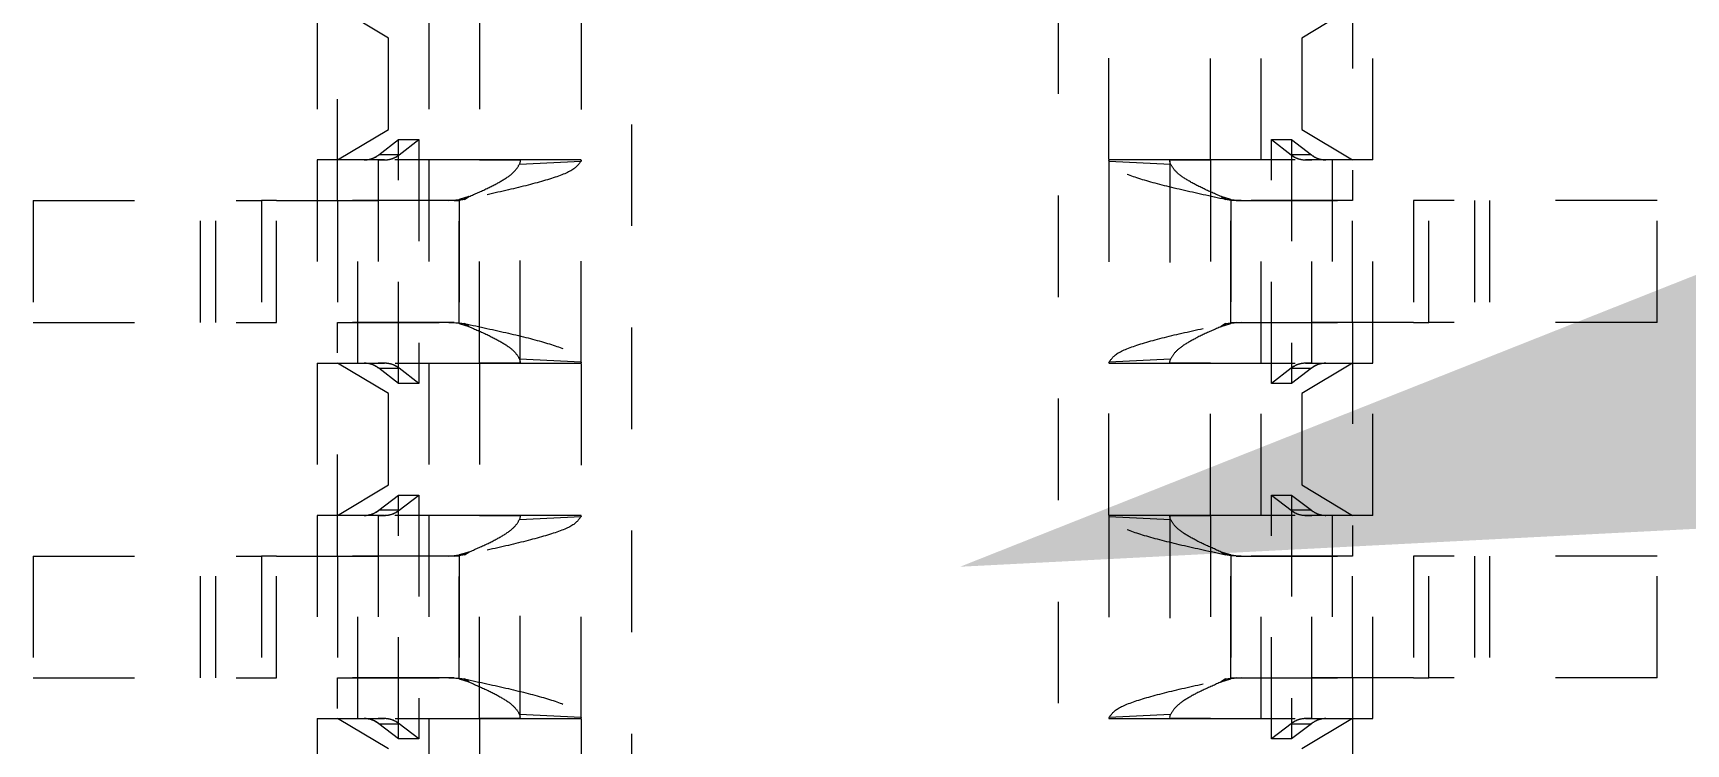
# Model space of a CAD drawing. Header units: millimetres. Extents: x 35 to 332, y 141 to 455.
# Drawn here: x 221.59 to 229.73, y 285.31 to 288.81 of the extents above; entities that cross this region are included whole.
import ezdxf
from ezdxf import colors
from ezdxf.entities.mleader import LeaderData, LeaderLine
from ezdxf.math import Vec2, Vec3

# ---------------------------------------------------------------- set-up
doc = ezdxf.new("R2010")
doc.units = ezdxf.units.MM
doc.linetypes.add('HIDDEN', pattern=[0.2, 0.1, -0.1])
doc.layers.add('00点位图', color=100, linetype='Continuous')
doc.styles.get("Standard").update_dxf_attribs({"font": ''})
doc.styles.get('Standard').set_extended_font_data('SimSun')

# ---------------------------------------------------------------- blocks, each defined once
blk = doc.blocks.new('DFSADVS')
at = {"color": 0, "linetype": 'HIDDEN', "lineweight": 18}
for p, q in [((710.8554, -182.4293), (710.7354, -182.4293)), ((710.7354, -182.4293), (710.7354, -182.6543)), ((710.8554, -182.4293), (710.8554, -182.6543)), ((711.2054, -182.4293), (711.0854, -182.4293)), ((711.0854, -182.4293), (711.0854, -182.6543)), ((711.2054, -182.4293), (711.2054, -182.6543)), ((710.7354, -182.5943), (710.8554, -182.5943)), ((711.0854, -182.5943), (711.2054, -182.5943)), ((710.7354, -182.6092), (710.8554, -182.6092)), ((711.0854, -182.6092), (711.2054, -182.6092)), ((710.8554, -182.6543), (710.7354, -182.6543)), ((710.7354, -182.6543), (710.7354, -182.6693)), ((710.8554, -182.6693), (710.8554, -182.6543)), ((711.2054, -182.6543), (711.0854, -182.6543)), ((711.0854, -182.6543), (711.0854, -182.6693)), ((711.2054, -182.6693), (711.2054, -182.6543)), ((710.7354, -182.6693), (710.8554, -182.6693)), ((710.7354, -182.844), (710.7354, -182.6693)), ((710.8554, -182.6693), (710.8554, -182.844)), ((711.0854, -182.6693), (711.2054, -182.6693)), ((711.0854, -182.844), (711.0854, -182.6693)), ((711.2054, -182.6693), (711.2054, -182.844)), ((710.6954, -182.7093), (710.5454, -182.7093)), ((710.8954, -182.7093), (710.6954, -182.7093)), ((710.6954, -182.7093), (710.6954, -182.7293)), ((710.8954, -182.7293), (710.8954, -182.7093)), ((711.0454, -182.7093), (710.8954, -182.7093)), ((711.2454, -182.7093), (711.0454, -182.7093)), ((711.0454, -182.7093), (711.0454, -182.7293)), ((711.2454, -182.7293), (711.2454, -182.7093)), ((711.3954, -182.7093), (711.2454, -182.7093)), ((710.5054, -182.7293), (710.7354, -182.7293)), ((710.5454, -182.7293), (710.5754, -182.7792)), ((710.6654, -182.7792), (710.6954, -182.7293)), ((710.6954, -182.7293), (710.6954, -182.7494)), ((710.7354, -182.7293), (710.7354, -182.844)), ((710.8554, -182.7293), (710.7354, -182.7293)), ((710.8554, -182.844), (710.8554, -182.7293)), ((710.8554, -182.7293), (711.0854, -182.7293)), ((710.8954, -182.7494), (710.8954, -182.7293)), ((710.8954, -182.7293), (710.9254, -182.7792)), ((711.0154, -182.7792), (711.0454, -182.7293)), ((711.0454, -182.7293), (711.0454, -182.7494)), ((711.0854, -182.7293), (711.0854, -182.844)), ((711.2054, -182.7293), (711.0854, -182.7293)), ((711.2054, -182.844), (711.2054, -182.7293)), ((711.2054, -182.7293), (711.4354, -182.7293)), ((711.2454, -182.7494), (711.2454, -182.7293)), ((711.2454, -182.7293), (711.2754, -182.7792)), ((710.6954, -182.7494), (710.8954, -182.7494)), ((710.6954, -182.7494), (710.6954, -182.7555)), ((710.8954, -182.7555), (710.8954, -182.7494)), ((711.0454, -182.7494), (711.2454, -182.7494)), ((711.0454, -182.7494), (711.0454, -182.7555)), ((711.2454, -182.7555), (711.2454, -182.7494)), ((710.6754, -182.7893), (710.6904, -182.7699)), ((710.6904, -182.7699), (710.6904, -182.7899)), ((710.6954, -182.7555), (710.6954, -182.7755)), ((710.8954, -182.7693), (710.6954, -182.7693)), ((710.8954, -182.7693), (710.6954, -182.7693)), ((710.6954, -182.7755), (710.6954, -182.7693)), ((710.8954, -182.7755), (710.8954, -182.7555)), ((710.8954, -182.7693), (710.8954, -182.7755)), ((710.9005, -182.7699), (710.9154, -182.7893)), ((710.9005, -182.7899), (710.9005, -182.7699)), ((711.0254, -182.7893), (711.0404, -182.7699)), ((711.0404, -182.7699), (711.0404, -182.7899)), ((711.0454, -182.7555), (711.0454, -182.7755)), ((711.2454, -182.7693), (711.0454, -182.7693)), ((711.2454, -182.7693), (711.0454, -182.7693)), ((711.0454, -182.7755), (711.0454, -182.7693)), ((711.2454, -182.7755), (711.2454, -182.7555)), ((711.2454, -182.7693), (711.2454, -182.7755)), ((711.2505, -182.7699), (711.2654, -182.7893)), ((711.2505, -182.7899), (711.2505, -182.7699)), ((710.5754, -182.7792), (710.6654, -182.7792)), ((710.6954, -182.7859), (710.6954, -182.8193)), ((710.8954, -182.8193), (710.8954, -182.7858)), ((710.9254, -182.7792), (711.0154, -182.7792)), ((711.0454, -182.7859), (711.0454, -182.8193)), ((711.2454, -182.8193), (711.2454, -182.7858)), ((710.6754, -182.8092), (710.6754, -182.7893)), ((710.6754, -182.7893), (710.9154, -182.7893)), ((710.6754, -182.8092), (710.6904, -182.7899)), ((710.9005, -182.7899), (710.9154, -182.8092)), ((710.9154, -182.7893), (710.9154, -182.8092)), ((711.0254, -182.8092), (711.0254, -182.7893)), ((711.0254, -182.7893), (711.2654, -182.7893)), ((711.0254, -182.8092), (711.0404, -182.7899)), ((711.2505, -182.7899), (711.2654, -182.8092)), ((711.2654, -182.7893), (711.2654, -182.8092)), ((710.6954, -182.8193), (710.5454, -182.8193)), ((710.9154, -182.8092), (710.6754, -182.8092)), ((710.8954, -182.8193), (710.6954, -182.8193)), ((710.6954, -182.8193), (710.6954, -182.8693)), ((710.8954, -182.8693), (710.8954, -182.8193)), ((711.0454, -182.8193), (710.8954, -182.8193)), ((711.2654, -182.8092), (711.0254, -182.8092)), ((711.2454, -182.8193), (711.0454, -182.8193)), ((711.0454, -182.8193), (711.0454, -182.8693)), ((711.2454, -182.8693), (711.2454, -182.8193)), ((711.3954, -182.8193), (711.2454, -182.8193)), ((710.7344, -182.8493), (710.7315, -182.8586)), ((710.7315, -182.8586), (710.7344, -182.8493)), ((710.7344, -182.8493), (710.7354, -182.8389)), ((710.7344, -182.8493), (710.7354, -182.8389)), ((710.7352, -182.8492), (710.7344, -182.8544)), ((710.8565, -182.8493), (710.7344, -182.8493)), ((710.7352, -182.8493), (710.7344, -182.8544)), ((710.7354, -182.844), (710.7352, -182.8492)), ((710.7354, -182.844), (710.7352, -182.8493)), ((710.7352, -182.8493), (710.8557, -182.8493)), ((710.7354, -182.8389), (710.7354, -182.844)), ((710.7354, -182.8389), (710.7354, -182.844)), ((710.8554, -182.8493), (710.7354, -182.8493)), ((710.8554, -182.8389), (710.8565, -182.8493)), ((710.8554, -182.844), (710.8554, -182.8389)), ((710.8554, -182.8389), (710.8565, -182.8493)), ((710.8554, -182.844), (710.8554, -182.8389)), ((710.8554, -182.844), (710.8557, -182.8492)), ((710.8557, -182.8493), (710.8554, -182.844)), ((710.8565, -182.8544), (710.8557, -182.8492)), ((710.8565, -182.8544), (710.8557, -182.8493)), ((710.8594, -182.8586), (710.8565, -182.8493)), ((710.8565, -182.8493), (710.8594, -182.8586)), ((711.0844, -182.8493), (711.0815, -182.8586)), ((711.0815, -182.8586), (711.0844, -182.8493)), ((711.0844, -182.8493), (711.0854, -182.8389)), ((711.0844, -182.8493), (711.0854, -182.8389)), ((711.0852, -182.8492), (711.0844, -182.8544)), ((711.2065, -182.8493), (711.0844, -182.8493)), ((711.0852, -182.8493), (711.0844, -182.8544)), ((711.0854, -182.844), (711.0852, -182.8492)), ((711.0854, -182.844), (711.0852, -182.8493)), ((711.0852, -182.8493), (711.2057, -182.8493)), ((711.0854, -182.8389), (711.0854, -182.844)), ((711.0854, -182.8389), (711.0854, -182.844)), ((711.2054, -182.8493), (711.0854, -182.8493)), ((711.2054, -182.8389), (711.2065, -182.8493)), ((711.2054, -182.844), (711.2054, -182.8389)), ((711.2054, -182.8389), (711.2065, -182.8493)), ((711.2054, -182.844), (711.2054, -182.8389)), ((711.2054, -182.844), (711.2057, -182.8492)), ((711.2057, -182.8493), (711.2054, -182.844)), ((711.2065, -182.8544), (711.2057, -182.8492)), ((711.2065, -182.8544), (711.2057, -182.8493)), ((711.2094, -182.8586), (711.2065, -182.8493)), ((711.2065, -182.8493), (711.2094, -182.8586)), ((710.7315, -182.8586), (710.7344, -182.8544)), ((710.7344, -182.8544), (710.7315, -182.8586)), ((710.8565, -182.8544), (710.8594, -182.8586)), ((710.8594, -182.8586), (710.8565, -182.8544)), ((711.0815, -182.8586), (711.0844, -182.8544)), ((711.0844, -182.8544), (711.0815, -182.8586)), ((711.2065, -182.8544), (711.2094, -182.8586)), ((711.2094, -182.8586), (711.2065, -182.8544)), ((710.6954, -182.8693), (710.5454, -182.8693)), ((710.6954, -182.8693), (710.8954, -182.8693)), ((710.6954, -182.8693), (710.6954, -182.9093)), ((710.8954, -182.9093), (710.8954, -182.8693)), ((711.0454, -182.8693), (710.8954, -182.8693)), ((711.0454, -182.8693), (711.2454, -182.8693)), ((711.0454, -182.8693), (711.0454, -182.9093)), ((711.2454, -182.9093), (711.2454, -182.8693)), ((711.3954, -182.8693), (711.2454, -182.8693)), ((710.6954, -182.9093), (710.6954, -182.9693)), ((710.6965, -182.9093), (710.6954, -182.9093)), ((710.6954, -182.9093), (710.6954, -182.9693)), ((710.6965, -182.9691), (710.6994, -182.9085)), ((710.6994, -182.9085), (710.6965, -182.9093)), ((710.6994, -182.9085), (710.6965, -182.9093)), ((710.6965, -182.9691), (710.6994, -182.9085)), ((710.6965, -182.9093), (710.8944, -182.9093)), ((710.8915, -182.9085), (710.8944, -182.9691)), ((710.8944, -182.9093), (710.8915, -182.9085)), ((710.8944, -182.9093), (710.8915, -182.9085)), ((710.8915, -182.9085), (710.8944, -182.9691)), ((710.8954, -182.9093), (710.8944, -182.9093)), ((710.8954, -182.9693), (710.8954, -182.9093)), ((710.8954, -182.9693), (710.8954, -182.9093)), ((711.0454, -182.9093), (711.0454, -182.9693)), ((711.0465, -182.9093), (711.0454, -182.9093)), ((711.0454, -182.9093), (711.0454, -182.9693)), ((711.0465, -182.9691), (711.0494, -182.9085)), ((711.0494, -182.9085), (711.0465, -182.9093)), ((711.0494, -182.9085), (711.0465, -182.9093)), ((711.0465, -182.9691), (711.0494, -182.9085)), ((711.0465, -182.9093), (711.2444, -182.9093)), ((711.2415, -182.9085), (711.2444, -182.9691)), ((711.2444, -182.9093), (711.2415, -182.9085)), ((711.2444, -182.9093), (711.2415, -182.9085)), ((711.2415, -182.9085), (711.2444, -182.9691)), ((711.2454, -182.9693), (711.2454, -182.9093)), ((711.2454, -182.9693), (711.2454, -182.9093)), ((710.6951, -182.9693), (710.5458, -182.9693)), ((710.6965, -182.9691), (710.6957, -182.9693)), ((710.6965, -182.9691), (710.6957, -182.9693)), ((710.6957, -182.9693), (710.8952, -182.9693)), ((710.8944, -182.9691), (710.8952, -182.9693)), ((710.8952, -182.9693), (710.8944, -182.9691)), ((711.0451, -182.9693), (710.8958, -182.9693)), ((711.0465, -182.9691), (711.0457, -182.9693)), ((711.0465, -182.9691), (711.0457, -182.9693)), ((711.0457, -182.9693), (711.2452, -182.9693)), ((711.2444, -182.9691), (711.2452, -182.9693)), ((711.2452, -182.9693), (711.2444, -182.9691)), ((711.3951, -182.9693), (711.2458, -182.9693)), ((708.5304, -183.0193), (717.9604, -183.0193)), ((717.9604, -183.4393), (708.5304, -183.4393)), ((710.5458, -183.4893), (710.6951, -183.4893)), ((710.6954, -183.4893), (710.6954, -183.5493)), ((710.6954, -183.4893), (710.6954, -183.5493)), ((710.6965, -183.4894), (710.6957, -183.4893)), ((710.8952, -183.4893), (710.6957, -183.4893)), ((710.6957, -183.4893), (710.6965, -183.4894)), ((710.6994, -183.55), (710.6965, -183.4894)), ((710.6994, -183.55), (710.6965, -183.4894)), ((710.8944, -183.4894), (710.8915, -183.55)), ((710.8944, -183.4894), (710.8915, -183.55)), ((710.8944, -183.4894), (710.8952, -183.4893)), ((710.8944, -183.4894), (710.8952, -183.4893)), ((710.8954, -183.5493), (710.8954, -183.4893)), ((710.8954, -183.5493), (710.8954, -183.4893)), ((710.8958, -183.4893), (711.0451, -183.4893)), ((711.0454, -183.4893), (711.0454, -183.5493)), ((711.0454, -183.4893), (711.0454, -183.5493)), ((711.0465, -183.4894), (711.0457, -183.4893)), ((711.2452, -183.4893), (711.0457, -183.4893)), ((711.0457, -183.4893), (711.0465, -183.4894)), ((711.0494, -183.55), (711.0465, -183.4894)), ((711.0494, -183.55), (711.0465, -183.4894)), ((711.2444, -183.4894), (711.2415, -183.55)), ((711.2444, -183.4894), (711.2415, -183.55)), ((711.2444, -183.4894), (711.2452, -183.4893)), ((711.2444, -183.4894), (711.2452, -183.4893)), ((711.2454, -183.5493), (711.2454, -183.4893)), ((711.2454, -183.5493), (711.2454, -183.4893)), ((711.2458, -183.4893), (711.3951, -183.4893)), ((710.6954, -183.5493), (710.6954, -183.5893)), ((710.6954, -183.5493), (710.6965, -183.5493)), ((710.8944, -183.5493), (710.6965, -183.5493)), ((710.6965, -183.5493), (710.6994, -183.55)), ((710.6965, -183.5493), (710.6994, -183.55)), ((710.8915, -183.55), (710.8944, -183.5493)), ((710.8915, -183.55), (710.8944, -183.5493)), ((710.8944, -183.5493), (710.8954, -183.5493)), ((710.8954, -183.5893), (710.8954, -183.5493)), ((711.0454, -183.5493), (711.0454, -183.5893)), ((711.0454, -183.5493), (711.0465, -183.5493)), ((711.2444, -183.5493), (711.0465, -183.5493)), ((711.0465, -183.5493), (711.0494, -183.55)), ((711.0465, -183.5493), (711.0494, -183.55)), ((711.2415, -183.55), (711.2444, -183.5493)), ((711.2415, -183.55), (711.2444, -183.5493)), ((711.2454, -183.5893), (711.2454, -183.5493)), ((710.5454, -183.5893), (710.6954, -183.5893)), ((710.8954, -183.5893), (710.6954, -183.5893)), ((710.6954, -183.5893), (710.6954, -183.6393)), ((710.7344, -183.6041), (710.7315, -183.5999)), ((710.7315, -183.5999), (710.7344, -183.6093)), ((710.7344, -183.6093), (710.7315, -183.5999)), ((710.7315, -183.5999), (710.7344, -183.6041)), ((710.8594, -183.5999), (710.8565, -183.6041)), ((710.8565, -183.6093), (710.8594, -183.5999)), ((710.8565, -183.6041), (710.8594, -183.5999)), ((710.8594, -183.5999), (710.8565, -183.6093)), ((710.8954, -183.6393), (710.8954, -183.5893)), ((710.8954, -183.5893), (711.0454, -183.5893)), ((711.2454, -183.5893), (711.0454, -183.5893)), ((711.0454, -183.5893), (711.0454, -183.6393)), ((711.0844, -183.6041), (711.0815, -183.5999)), ((711.0815, -183.5999), (711.0844, -183.6093)), ((711.0844, -183.6093), (711.0815, -183.5999)), ((711.0815, -183.5999), (711.0844, -183.6041)), ((711.2094, -183.5999), (711.2065, -183.6041)), ((711.2065, -183.6093), (711.2094, -183.5999)), ((711.2094, -183.5999), (711.2065, -183.6093)), ((711.2065, -183.6041), (711.2094, -183.5999)), ((711.2454, -183.6393), (711.2454, -183.5893)), ((711.2454, -183.5893), (711.3954, -183.5893)), ((710.7344, -183.6041), (710.7352, -183.6093)), ((710.7344, -183.6041), (710.7352, -183.6093)), ((710.7354, -183.6196), (710.7344, -183.6093)), ((710.7344, -183.6093), (710.8565, -183.6093)), ((710.7354, -183.6196), (710.7344, -183.6093)), ((710.7354, -183.6145), (710.7352, -183.6093)), ((710.8557, -183.6093), (710.7352, -183.6093)), ((710.7352, -183.6093), (710.7354, -183.6145)), ((710.7354, -183.6093), (710.8554, -183.6093)), ((710.7354, -183.7893), (710.7354, -183.6145)), ((710.7354, -183.6145), (710.7354, -183.6196)), ((710.7354, -183.6145), (710.7354, -183.7293)), ((710.7354, -183.6145), (710.7354, -183.6196)), ((710.8554, -183.6145), (710.8557, -183.6093)), ((710.8565, -183.6093), (710.8554, -183.6196)), ((710.8554, -183.6145), (710.8557, -183.6093)), ((710.8565, -183.6093), (710.8554, -183.6196)), ((710.8554, -183.6145), (710.8554, -183.7893)), ((710.8554, -183.6196), (710.8554, -183.6145)), ((710.8554, -183.7293), (710.8554, -183.6145)), ((710.8554, -183.6196), (710.8554, -183.6145)), ((710.8557, -183.6093), (710.8565, -183.6041)), ((710.8557, -183.6093), (710.8565, -183.6041)), ((711.0844, -183.6041), (711.0852, -183.6093)), ((711.0844, -183.6041), (711.0852, -183.6093)), ((711.0854, -183.6196), (711.0844, -183.6093)), ((711.0844, -183.6093), (711.2065, -183.6093)), ((711.0854, -183.6196), (711.0844, -183.6093)), ((711.0854, -183.6145), (711.0852, -183.6093)), ((711.2057, -183.6093), (711.0852, -183.6093)), ((711.0852, -183.6093), (711.0854, -183.6145)), ((711.0854, -183.6093), (711.2054, -183.6093)), ((711.0854, -183.7893), (711.0854, -183.6145)), ((711.0854, -183.6145), (711.0854, -183.6196)), ((711.0854, -183.6145), (711.0854, -183.7293)), ((711.0854, -183.6145), (711.0854, -183.6196)), ((711.2054, -183.6145), (711.2057, -183.6093)), ((711.2065, -183.6093), (711.2054, -183.6196)), ((711.2054, -183.6145), (711.2057, -183.6093)), ((711.2065, -183.6093), (711.2054, -183.6196)), ((711.2054, -183.6145), (711.2054, -183.7893)), ((711.2054, -183.6196), (711.2054, -183.6145)), ((711.2054, -183.7293), (711.2054, -183.6145)), ((711.2054, -183.6196), (711.2054, -183.6145)), ((711.2057, -183.6093), (711.2065, -183.6041)), ((711.2057, -183.6093), (711.2065, -183.6041)), ((710.5454, -183.6393), (710.6954, -183.6393)), ((710.6754, -183.6693), (710.6754, -183.6492)), ((710.6754, -183.6492), (710.9154, -183.6492)), ((710.6904, -183.6686), (710.6754, -183.6492)), ((710.6954, -183.6393), (710.8954, -183.6393)), ((710.6954, -183.6393), (710.6954, -183.6727)), ((710.8954, -183.6726), (710.8954, -183.6393)), ((710.8954, -183.6393), (711.0454, -183.6393)), ((710.9154, -183.6492), (710.9005, -183.6686)), ((710.9154, -183.6492), (710.9154, -183.6693)), ((711.0254, -183.6693), (711.0254, -183.6492)), ((711.0254, -183.6492), (711.2654, -183.6492)), ((711.0404, -183.6686), (711.0254, -183.6492)), ((711.0454, -183.6393), (711.2454, -183.6393)), ((711.0454, -183.6393), (711.0454, -183.6727)), ((711.2454, -183.6726), (711.2454, -183.6393)), ((711.2454, -183.6393), (711.3954, -183.6393)), ((711.2654, -183.6492), (711.2505, -183.6686)), ((711.2654, -183.6492), (711.2654, -183.6693)), ((710.5754, -183.6792), (710.5454, -183.7293)), ((710.6654, -183.6792), (710.5754, -183.6792)), ((710.6954, -183.7293), (710.6654, -183.6792)), ((710.9154, -183.6693), (710.6754, -183.6693)), ((710.6904, -183.6886), (710.6754, -183.6693)), ((710.6904, -183.6686), (710.6904, -183.6886)), ((710.9254, -183.6792), (710.8954, -183.7293)), ((710.9005, -183.6886), (710.9005, -183.6686)), ((710.9154, -183.6693), (710.9005, -183.6886)), ((711.0154, -183.6792), (710.9254, -183.6792)), ((711.0454, -183.7293), (711.0154, -183.6792)), ((711.2654, -183.6693), (711.0254, -183.6693)), ((711.0404, -183.6886), (711.0254, -183.6693)), ((711.0404, -183.6686), (711.0404, -183.6886)), ((711.2754, -183.6792), (711.2454, -183.7293)), ((711.2505, -183.6886), (711.2505, -183.6686)), ((711.2654, -183.6693), (711.2505, -183.6886)), ((710.6954, -183.683), (710.6954, -183.703)), ((710.6954, -183.6892), (710.6954, -183.683)), ((710.6954, -183.6892), (710.8954, -183.6892)), ((710.6954, -183.6893), (710.8954, -183.6893)), ((710.8954, -183.703), (710.8954, -183.683)), ((710.8954, -183.683), (710.8954, -183.6892)), ((711.0454, -183.683), (711.0454, -183.703)), ((711.0454, -183.6892), (711.0454, -183.683)), ((711.0454, -183.6892), (711.2454, -183.6892)), ((711.0454, -183.6893), (711.2454, -183.6893)), ((711.2454, -183.703), (711.2454, -183.683)), ((711.2454, -183.683), (711.2454, -183.6892)), ((710.6954, -183.703), (710.6954, -183.7092)), ((710.8954, -183.7092), (710.6954, -183.7092)), ((710.6954, -183.7092), (710.6954, -183.7293)), ((710.8954, -183.7092), (710.8954, -183.703)), ((710.8954, -183.7293), (710.8954, -183.7092)), ((711.0454, -183.703), (711.0454, -183.7092)), ((711.2454, -183.7092), (711.0454, -183.7092)), ((711.0454, -183.7092), (711.0454, -183.7293)), ((711.2454, -183.7092), (711.2454, -183.703)), ((711.2454, -183.7293), (711.2454, -183.7092)), ((710.7354, -183.7293), (710.5054, -183.7293)), ((710.6954, -183.7293), (710.6954, -183.7493)), ((710.7354, -183.7293), (710.8554, -183.7293)), ((711.0854, -183.7293), (710.8554, -183.7293)), ((710.8954, -183.7493), (710.8954, -183.7293)), ((711.0454, -183.7293), (711.0454, -183.7493)), ((711.0854, -183.7293), (711.2054, -183.7293)), ((711.4354, -183.7293), (711.2054, -183.7293)), ((711.2454, -183.7493), (711.2454, -183.7293)), ((710.5454, -183.7493), (710.6954, -183.7493)), ((710.6954, -183.7493), (710.8954, -183.7493)), ((710.8954, -183.7493), (711.0454, -183.7493)), ((711.0454, -183.7493), (711.2454, -183.7493)), ((711.2454, -183.7493), (711.3954, -183.7493)), ((710.8554, -183.7893), (710.7354, -183.7893)), ((710.7354, -183.7893), (710.7354, -183.8043)), ((710.8554, -183.8043), (710.8554, -183.7893)), ((711.2054, -183.7893), (711.0854, -183.7893)), ((711.0854, -183.7893), (711.0854, -183.8043)), ((711.2054, -183.8043), (711.2054, -183.7893)), ((710.7354, -184.0293), (710.7354, -183.8043)), ((710.7354, -183.8043), (710.8554, -183.8043)), ((710.8554, -184.0293), (710.8554, -183.8043)), ((711.0854, -183.8043), (711.2054, -183.8043)), ((711.0854, -184.0293), (711.0854, -183.8043)), ((711.2054, -184.0293), (711.2054, -183.8043)), ((710.8554, -183.8492), (710.7354, -183.8492)), ((711.2054, -183.8492), (711.0854, -183.8492)), ((710.8554, -183.8643), (710.7354, -183.8643)), ((711.2054, -183.8643), (711.0854, -183.8643)), ((710.7354, -184.0293), (710.8554, -184.0293)), ((711.0854, -184.0293), (711.2054, -184.0293))]:
    blk.add_line(p, q, dxfattribs=at)
for centre, start, end in [((710.6718, -182.7553), 321.7668, 359.5913), ((710.9191, -182.7553), 180.4087, 218.2332), ((711.0218, -182.7553), 321.7497, 359.6083), ((711.2691, -182.7553), 180.4167, 218.2516), ((710.6718, -182.7753), 321.7668, 359.5913), ((710.9191, -182.7753), 180.4087, 218.2332), ((711.0218, -182.7753), 321.7497, 359.6083), ((711.2691, -182.7753), 180.4167, 218.2516), ((710.6718, -183.6832), 0.4087, 38.2332), ((710.9191, -183.6832), 141.7668, 179.5913), ((711.0218, -183.6832), 0.3917, 38.2503), ((711.2691, -183.6832), 141.7484, 179.5833), ((710.6718, -183.7032), 0.4064, 38.2448), ((710.9191, -183.7032), 141.7552, 179.5936), ((711.0219, -183.7032), 0.3893, 38.2618), ((711.269, -183.7032), 141.7369, 179.5856)]:
    blk.add_arc(centre, 0.0236, start, end, dxfattribs=at)
for points, knots in [([(710.6904, -182.7699), (710.6918, -182.7677), (710.6948, -182.7632), (710.6952, -182.758), (710.6954, -182.7555)], [0, 0, 0, 0, 0.499956, 1, 1, 1, 1]), ([(710.8954, -182.7555), (710.8957, -182.758), (710.8961, -182.7632), (710.8991, -182.7677), (710.9005, -182.7699)], [0, 0, 0, 0, 0.500044, 1, 1, 1, 1]), ([(711.0404, -182.7699), (711.0418, -182.7677), (711.0448, -182.7632), (711.0452, -182.758), (711.0454, -182.7555)], [0, 0, 0, 0, 0.500017, 1, 1, 1, 1]), ([(711.2454, -182.7555), (711.2457, -182.758), (711.2461, -182.7632), (711.2491, -182.7677), (711.2505, -182.7699)], [0, 0, 0, 0, 0.499998, 1, 1, 1, 1]), ([(710.6904, -182.7899), (710.6918, -182.7877), (710.6948, -182.7832), (710.6952, -182.778), (710.6954, -182.7755)], [0, 0, 0, 0, 0.499956, 1, 1, 1, 1]), ([(710.8954, -182.7755), (710.8957, -182.778), (710.8961, -182.7832), (710.8991, -182.7877), (710.9005, -182.7899)], [0, 0, 0, 0, 0.500044, 1, 1, 1, 1]), ([(711.0404, -182.7899), (711.0418, -182.7877), (711.0448, -182.7832), (711.0452, -182.778), (711.0454, -182.7755)], [0, 0, 0, 0, 0.500017, 1, 1, 1, 1]), ([(711.2454, -182.7755), (711.2457, -182.778), (711.2461, -182.7832), (711.2491, -182.7877), (711.2505, -182.7899)], [0, 0, 0, 0, 0.499998, 1, 1, 1, 1]), ([(710.6954, -182.7981), (710.6954, -182.7988), (710.6954, -182.8048), (710.6954, -182.8124), (710.6954, -182.8193)], [0, 0, 0, 0, 0.108494, 1, 1, 1, 1]), ([(710.8954, -182.8193), (710.8954, -182.8125), (710.8954, -182.8035), (710.8954, -182.7965), (710.8954, -182.7948)], [0, 0, 0, 0, 0.75199, 1, 1, 1, 1]), ([(711.0454, -182.7981), (711.0454, -182.7988), (711.0454, -182.8048), (711.0454, -182.8124), (711.0454, -182.8193)], [0, 0, 0, 0, 0.108494, 1, 1, 1, 1]), ([(711.2454, -182.8193), (711.2454, -182.8125), (711.2454, -182.8035), (711.2454, -182.7965), (711.2454, -182.7948)], [0, 0, 0, 0, 0.75199, 1, 1, 1, 1]), ([(710.7344, -182.8544), (710.7312, -182.8692), (710.7249, -182.8987), (710.7154, -182.9359), (710.706, -182.9624), (710.6997, -182.9669), (710.6965, -182.9691)], [0, 0, 0, 0, 0.25001, 0.499992, 0.750002, 1, 1, 1, 1]), ([(710.7344, -182.8544), (710.7312, -182.8692), (710.7249, -182.8987), (710.7154, -182.9359), (710.706, -182.9624), (710.6997, -182.9669), (710.6965, -182.9691)], [0, 0, 0, 0, 0.249991, 0.499992, 0.750001, 1, 1, 1, 1]), ([(710.7315, -182.8586), (710.7288, -182.8647), (710.7235, -182.877), (710.7154, -182.8923), (710.7074, -182.9039), (710.7021, -182.907), (710.6994, -182.9085)], [0, 0, 0, 0, 0.249973, 0.499998, 0.749983, 1, 1, 1, 1]), ([(710.7315, -182.8586), (710.7288, -182.8647), (710.7235, -182.877), (710.7154, -182.8923), (710.7074, -182.9039), (710.7021, -182.907), (710.6994, -182.9085)], [0, 0, 0, 0, 0.249973, 0.499998, 0.749983, 1, 1, 1, 1]), ([(710.8944, -182.9691), (710.8912, -182.9669), (710.8849, -182.9624), (710.8754, -182.9359), (710.866, -182.8987), (710.8597, -182.8692), (710.8565, -182.8544)], [0, 0, 0, 0, 0.249987, 0.499982, 0.749986, 1, 1, 1, 1]), ([(710.8944, -182.9691), (710.8912, -182.9669), (710.8849, -182.9624), (710.8754, -182.9359), (710.866, -182.8987), (710.8597, -182.8692), (710.8565, -182.8544)], [0, 0, 0, 0, 0.250002, 0.500007, 0.74999, 1, 1, 1, 1]), ([(710.8594, -182.8586), (710.8621, -182.8647), (710.8674, -182.877), (710.8754, -182.8923), (710.8835, -182.9039), (710.8888, -182.907), (710.8915, -182.9085)], [0, 0, 0, 0, 0.249977, 0.500007, 0.749996, 1, 1, 1, 1]), ([(710.8594, -182.8586), (710.8621, -182.8647), (710.8674, -182.877), (710.8754, -182.8923), (710.8835, -182.9039), (710.8888, -182.907), (710.8915, -182.9085)], [0, 0, 0, 0, 0.249986, 0.500024, 0.750022, 1, 1, 1, 1]), ([(711.0844, -182.8544), (711.0812, -182.8692), (711.0749, -182.8987), (711.0654, -182.9359), (711.056, -182.9624), (711.0497, -182.9669), (711.0465, -182.9691)], [0, 0, 0, 0, 0.250011, 0.499995, 0.750001, 1, 1, 1, 1]), ([(711.0844, -182.8544), (711.0812, -182.8692), (711.0749, -182.8987), (711.0654, -182.9359), (711.056, -182.9624), (711.0497, -182.9669), (711.0465, -182.9691)], [0, 0, 0, 0, 0.2499922, 0.4999946, 0.7499999, 1, 1, 1, 1]), ([(711.0815, -182.8586), (711.0788, -182.8647), (711.0735, -182.877), (711.0654, -182.8923), (711.0574, -182.9039), (711.0521, -182.907), (711.0494, -182.9085)], [0, 0, 0, 0, 0.249977, 0.500007, 0.749996, 1, 1, 1, 1]), ([(711.0815, -182.8586), (711.0788, -182.8647), (711.0735, -182.877), (711.0654, -182.8923), (711.0574, -182.9039), (711.0521, -182.907), (711.0494, -182.9085)], [0, 0, 0, 0, 0.249977, 0.500007, 0.749996, 1, 1, 1, 1]), ([(711.2444, -182.9691), (711.2412, -182.9669), (711.2349, -182.9624), (711.2254, -182.9359), (711.216, -182.8987), (711.2097, -182.8692), (711.2065, -182.8544)], [0, 0, 0, 0, 0.249986, 0.49998, 0.749983, 1, 1, 1, 1]), ([(711.2444, -182.9691), (711.2412, -182.9669), (711.2349, -182.9624), (711.2254, -182.9359), (711.216, -182.8987), (711.2097, -182.8692), (711.2065, -182.8544)], [0, 0, 0, 0, 0.249998, 0.500003, 0.749986, 1, 1, 1, 1]), ([(711.2094, -182.8586), (711.2121, -182.8647), (711.2174, -182.877), (711.2254, -182.8923), (711.2335, -182.9039), (711.2388, -182.907), (711.2415, -182.9085)], [0, 0, 0, 0, 0.249991, 0.500016, 0.750001, 1, 1, 1, 1]), ([(711.2094, -182.8586), (711.2121, -182.8647), (711.2174, -182.877), (711.2254, -182.8923), (711.2335, -182.9039), (711.2388, -182.907), (711.2415, -182.9085)], [0, 0, 0, 0, 0.249999, 0.500033, 0.750027, 1, 1, 1, 1]), ([(710.6954, -182.9093), (710.6954, -182.9087), (710.6954, -182.9074), (710.6954, -182.8982), (710.6954, -182.885), (710.6954, -182.8745), (710.6954, -182.8693)], [0, 0, 0, 0, 0.249998, 0.500017, 0.749999, 1, 1, 1, 1]), ([(710.8954, -182.8693), (710.8954, -182.8745), (710.8954, -182.885), (710.8954, -182.8982), (710.8954, -182.9074), (710.8954, -182.9087), (710.8954, -182.9093)], [0, 0, 0, 0, 0.250001, 0.499983, 0.750002, 1, 1, 1, 1]), ([(711.0454, -182.9093), (711.0454, -182.9087), (711.0454, -182.9074), (711.0454, -182.8982), (711.0454, -182.885), (711.0454, -182.8745), (711.0454, -182.8693)], [0, 0, 0, 0, 0.249998, 0.500017, 0.749999, 1, 1, 1, 1]), ([(711.2454, -182.8693), (711.2454, -182.8745), (711.2454, -182.885), (711.2454, -182.8982), (711.2454, -182.9074), (711.2454, -182.9087), (711.2454, -182.9093)], [0, 0, 0, 0, 0.250001, 0.499983, 0.750002, 1, 1, 1, 1]), ([(710.6965, -183.4894), (710.6997, -183.4916), (710.706, -183.4961), (710.7154, -183.5226), (710.7249, -183.5598), (710.7312, -183.5893), (710.7344, -183.6041)], [0, 0, 0, 0, 0.249991, 0.499994, 0.750002, 1, 1, 1, 1]), ([(710.6965, -183.4894), (710.6997, -183.4916), (710.706, -183.4961), (710.7154, -183.5226), (710.7249, -183.5598), (710.7312, -183.5893), (710.7344, -183.6041)], [0, 0, 0, 0, 0.250001, 0.500003, 0.750006, 1, 1, 1, 1]), ([(710.8565, -183.6041), (710.8597, -183.5893), (710.866, -183.5598), (710.8754, -183.5226), (710.8849, -183.4961), (710.8912, -183.4916), (710.8944, -183.4894)], [0, 0, 0, 0, 0.2500089, 0.5000064, 0.749999, 1, 1, 1, 1]), ([(710.8565, -183.6041), (710.8597, -183.5893), (710.866, -183.5598), (710.8754, -183.5226), (710.8849, -183.4961), (710.8912, -183.4916), (710.8944, -183.4894)], [0, 0, 0, 0, 0.2500087, 0.5000079, 0.7499987, 1, 1, 1, 1]), ([(711.0465, -183.4894), (711.0497, -183.4916), (711.056, -183.4961), (711.0654, -183.5226), (711.0749, -183.5598), (711.0812, -183.5893), (711.0844, -183.6041)], [0, 0, 0, 0, 0.2499918, 0.4999921, 0.7500009, 1, 1, 1, 1]), ([(711.0465, -183.4894), (711.0497, -183.4916), (711.056, -183.4961), (711.0654, -183.5226), (711.0749, -183.5598), (711.0812, -183.5893), (711.0844, -183.6041)], [0, 0, 0, 0, 0.250002, 0.500001, 0.750005, 1, 1, 1, 1]), ([(711.2065, -183.6041), (711.2097, -183.5893), (711.216, -183.5598), (711.2254, -183.5226), (711.2349, -183.4961), (711.2412, -183.4916), (711.2444, -183.4894)], [0, 0, 0, 0, 0.2500132, 0.5000107, 0.7500033, 1, 1, 1, 1]), ([(711.2065, -183.6041), (711.2097, -183.5893), (711.216, -183.5598), (711.2254, -183.5226), (711.2349, -183.4961), (711.2412, -183.4916), (711.2444, -183.4894)], [0, 0, 0, 0, 0.250009, 0.500012, 0.750003, 1, 1, 1, 1]), ([(710.6954, -183.5893), (710.6954, -183.584), (710.6954, -183.5735), (710.6954, -183.5603), (710.6954, -183.5511), (710.6954, -183.5499), (710.6954, -183.5493)], [0, 0, 0, 0, 0.250001, 0.499983, 0.750002, 1, 1, 1, 1]), ([(710.7315, -183.5999), (710.7288, -183.5938), (710.7235, -183.5815), (710.7154, -183.5662), (710.7074, -183.5546), (710.7021, -183.5515), (710.6994, -183.55)], [0, 0, 0, 0, 0.250005, 0.4999883, 0.7499905, 1, 1, 1, 1]), ([(710.7315, -183.5999), (710.7288, -183.5938), (710.7235, -183.5815), (710.7154, -183.5662), (710.7074, -183.5546), (710.7021, -183.5515), (710.6994, -183.55)], [0, 0, 0, 0, 0.250021, 0.500021, 0.75004, 1, 1, 1, 1]), ([(710.8594, -183.5999), (710.8621, -183.5938), (710.8674, -183.5815), (710.8754, -183.5662), (710.8835, -183.5546), (710.8888, -183.5515), (710.8915, -183.55)], [0, 0, 0, 0, 0.250009, 0.499997, 0.750004, 1, 1, 1, 1]), ([(710.8594, -183.5999), (710.8621, -183.5938), (710.8674, -183.5815), (710.8754, -183.5662), (710.8835, -183.5546), (710.8888, -183.5515), (710.8915, -183.55)], [0, 0, 0, 0, 0.250009, 0.499997, 0.750004, 1, 1, 1, 1]), ([(710.8954, -183.5493), (710.8954, -183.5499), (710.8954, -183.5511), (710.8954, -183.5603), (710.8954, -183.5735), (710.8954, -183.584), (710.8954, -183.5893)], [0, 0, 0, 0, 0.249998, 0.500017, 0.749999, 1, 1, 1, 1]), ([(711.0454, -183.5893), (711.0454, -183.584), (711.0454, -183.5735), (711.0454, -183.5603), (711.0454, -183.5511), (711.0454, -183.5499), (711.0454, -183.5493)], [0, 0, 0, 0, 0.250001, 0.499983, 0.750002, 1, 1, 1, 1]), ([(711.0815, -183.5999), (711.0788, -183.5938), (711.0735, -183.5815), (711.0654, -183.5662), (711.0574, -183.5546), (711.0521, -183.5515), (711.0494, -183.55)], [0, 0, 0, 0, 0.250009, 0.499997, 0.750004, 1, 1, 1, 1]), ([(711.0815, -183.5999), (711.0788, -183.5938), (711.0735, -183.5815), (711.0654, -183.5662), (711.0574, -183.5546), (711.0521, -183.5515), (711.0494, -183.55)], [0, 0, 0, 0, 0.250021, 0.500021, 0.75004, 1, 1, 1, 1]), ([(711.2094, -183.5999), (711.2121, -183.5938), (711.2174, -183.5815), (711.2254, -183.5662), (711.2335, -183.5546), (711.2388, -183.5515), (711.2415, -183.55)], [0, 0, 0, 0, 0.2500229, 0.5000062, 0.7500083, 1, 1, 1, 1]), ([(711.2094, -183.5999), (711.2121, -183.5938), (711.2174, -183.5815), (711.2254, -183.5662), (711.2335, -183.5546), (711.2388, -183.5515), (711.2415, -183.55)], [0, 0, 0, 0, 0.2500229, 0.5000062, 0.7500083, 1, 1, 1, 1]), ([(711.2454, -183.5493), (711.2454, -183.5499), (711.2454, -183.5511), (711.2454, -183.5603), (711.2454, -183.5735), (711.2454, -183.584), (711.2454, -183.5893)], [0, 0, 0, 0, 0.249998, 0.500017, 0.749999, 1, 1, 1, 1]), ([(710.6954, -183.6393), (710.6954, -183.646), (710.6954, -183.655), (710.6954, -183.662), (710.6954, -183.6637)], [0, 0, 0, 0, 0.75199, 1, 1, 1, 1]), ([(710.8954, -183.6604), (710.8954, -183.6597), (710.8954, -183.6537), (710.8954, -183.6461), (710.8954, -183.6393)], [0, 0, 0, 0, 0.108494, 1, 1, 1, 1]), ([(711.0454, -183.6393), (711.0454, -183.646), (711.0454, -183.655), (711.0454, -183.662), (711.0454, -183.6637)], [0, 0, 0, 0, 0.75199, 1, 1, 1, 1]), ([(711.2454, -183.6604), (711.2454, -183.6597), (711.2454, -183.6537), (711.2454, -183.6461), (711.2454, -183.6393)], [0, 0, 0, 0, 0.108494, 1, 1, 1, 1]), ([(710.6954, -183.683), (710.6952, -183.6805), (710.6948, -183.6753), (710.6918, -183.6708), (710.6904, -183.6686)], [0, 0, 0, 0, 0.500044, 1, 1, 1, 1]), ([(710.9005, -183.6686), (710.8991, -183.6708), (710.8961, -183.6753), (710.8957, -183.6805), (710.8954, -183.683)], [0, 0, 0, 0, 0.499956, 1, 1, 1, 1]), ([(711.0454, -183.683), (711.0452, -183.6805), (711.0448, -183.6753), (711.0418, -183.6708), (711.0404, -183.6686)], [0, 0, 0, 0, 0.499983, 1, 1, 1, 1]), ([(711.2505, -183.6686), (711.2491, -183.6708), (711.2461, -183.6753), (711.2457, -183.6805), (711.2454, -183.683)], [0, 0, 0, 0, 0.500002, 1, 1, 1, 1]), ([(710.6954, -183.703), (710.6952, -183.7005), (710.6948, -183.6953), (710.6918, -183.6908), (710.6904, -183.6886)], [0, 0, 0, 0, 0.499953, 1, 1, 1, 1]), ([(710.9005, -183.6886), (710.8991, -183.6908), (710.8961, -183.6953), (710.8957, -183.7005), (710.8954, -183.703)], [0, 0, 0, 0, 0.500047, 1, 1, 1, 1]), ([(711.0454, -183.703), (711.0452, -183.7005), (711.0448, -183.6953), (711.0418, -183.6908), (711.0404, -183.6886)], [0, 0, 0, 0, 0.499892, 1, 1, 1, 1]), ([(711.2505, -183.6886), (711.2491, -183.6908), (711.2461, -183.6953), (711.2457, -183.7005), (711.2454, -183.703)], [0, 0, 0, 0, 0.500092, 1, 1, 1, 1])]:
    blk.add_open_spline(points, degree=3, knots=knots, dxfattribs=at)

msp = doc.modelspace()

# ---------------------------------------------------------------- block references
at = {"xscale": 5, "yscale": 5, "zscale": 5, "rotation": 270}
msp.add_blockref('DFSADVS', (1141.7362, 3841.6624), dxfattribs=at)

# ---------------------------------------------------------------- leaders
at = {"layer": '00点位图', "color": 0}
ml = msp.add_multileader_mtext('Standard', dxfattribs=at)
ml.set_content('117')
ml.set_leader_properties()
ml.build(insert=Vec2(0, 0))
ctx = ml.context
ctx.base_point, ctx.plane_origin = Vec3(268.695, 293.7037), Vec3(226.1561, 286.1825)
notes = []
notes.append((ctx, [(0, (1, 1, 0), (260.695, 293.7037), (1, 0), 8, [(0, [(226.1561, 286.1825)], 0, [])])]))
ctx.mtext.insert, ctx.mtext.defined_height, ctx.mtext.flow_direction = Vec3(270.695, 296.1037), 8, 5
for ctx, leaders in notes:
    for number, flags, end, landing, length, lines in leaders:
        leader = LeaderData()
        leader.index, (leader.has_last_leader_line, leader.has_dogleg_vector, leader.attachment_direction) = number, flags
        leader.last_leader_point, leader.dogleg_vector, leader.dogleg_length = Vec3(end), Vec3(landing), length
        for number, points, colour, breaks in lines:
            line = LeaderLine()
            line.index, line.vertices, line.color, line.breaks = number, Vec3.list(points), colors.encode_raw_color(colour), breaks
            leader.lines.append(line)
        ctx.leaders.append(leader)

doc.saveas('drawing.dxf')
